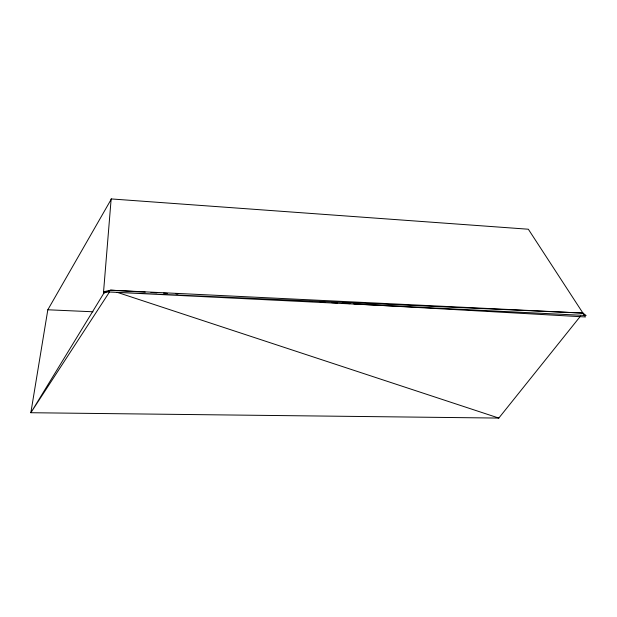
<?xml version="1.0" encoding="UTF-8"?>
<svg xmlns="http://www.w3.org/2000/svg" width="617" height="617" viewBox="0 0 617 617"><rect width="100%" height="100%" fill="white"/><g stroke="black" fill="none" stroke-linecap="round" stroke-linejoin="round"><path stroke-width="0.93" d="M111.399 198.952L47.825 309.78L30.85 412.719L498.814 418.071L580.528 316.089M109.61 291.795L30.85 412.719L103.71 293.422L103.756 291.741L110.659 290.183L582.934 313.089L586.15 315.511L103.756 291.741L582.934 313.089M47.825 309.78L92.99 311.778M145.257 292.134L110.659 290.183L103.425 293.407L111.153 198.929L528.337 229.223L585.456 316.961L353.826 303.896M151.026 292.458L156.795 292.79M163.52 293.168L167.369 293.383M176.015 293.869L177.935 293.977M309.611 301.404L312.495 301.566M320.184 301.998L324.989 302.268M331.715 302.654L337.484 302.978M342.288 303.248L349.978 303.68M117.068 292.296L498.814 418.071"/></g></svg>
